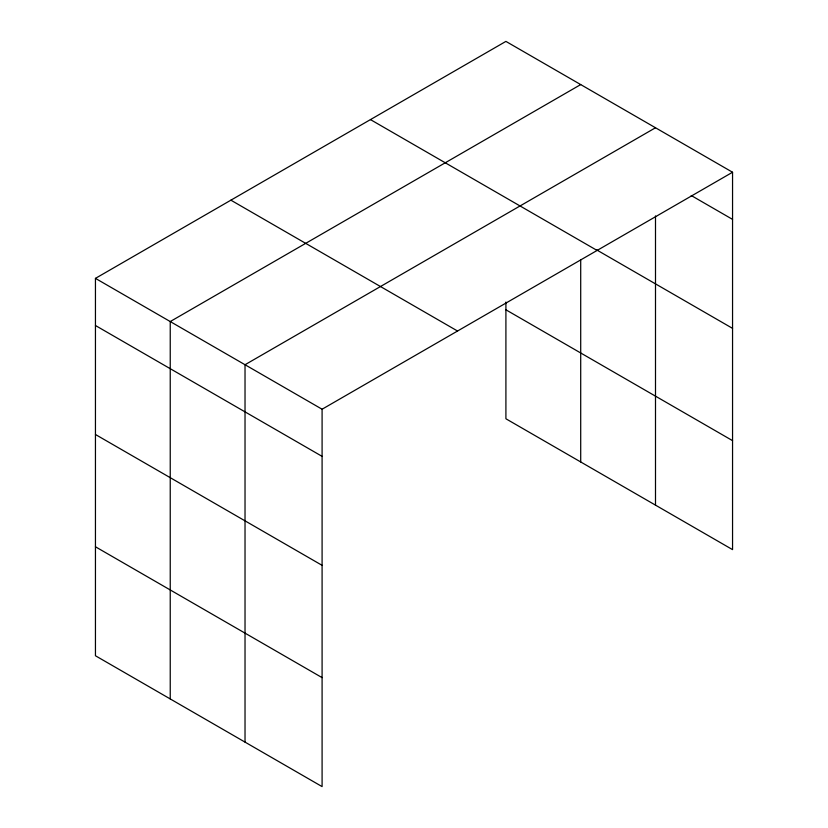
<?xml version="1.0" encoding="UTF-8"?>
<svg xmlns="http://www.w3.org/2000/svg" width="828" height="828" viewBox="0 0 828 828"><rect width="100%" height="100%" fill="white"/><g stroke="black" fill="none" stroke-linecap="round" stroke-linejoin="round"><path stroke-width="1.24" d="M732.552 172.245L505.908 41.4L95.448 278.374L95.448 655.755L322.092 786.6L322.092 409.229L732.552 172.245L732.552 549.626L505.908 418.771L505.908 302.054M580.707 84.58L170.237 321.554L170.237 698.935M655.497 127.76L245.026 364.734L245.026 742.116M691.235 195.522L732.552 219.379M596.336 249.714L732.552 328.364M370.458 119.605L597.102 250.449M505.908 309.796L732.552 440.641M230.898 200.179L457.542 331.024M95.448 278.374L322.092 409.229M95.448 325.507L322.092 456.363M95.448 434.493L322.092 565.338M95.448 546.77L322.092 677.625M655.497 215.922L655.497 505.132M580.707 260.054L580.707 461.952"/></g></svg>
